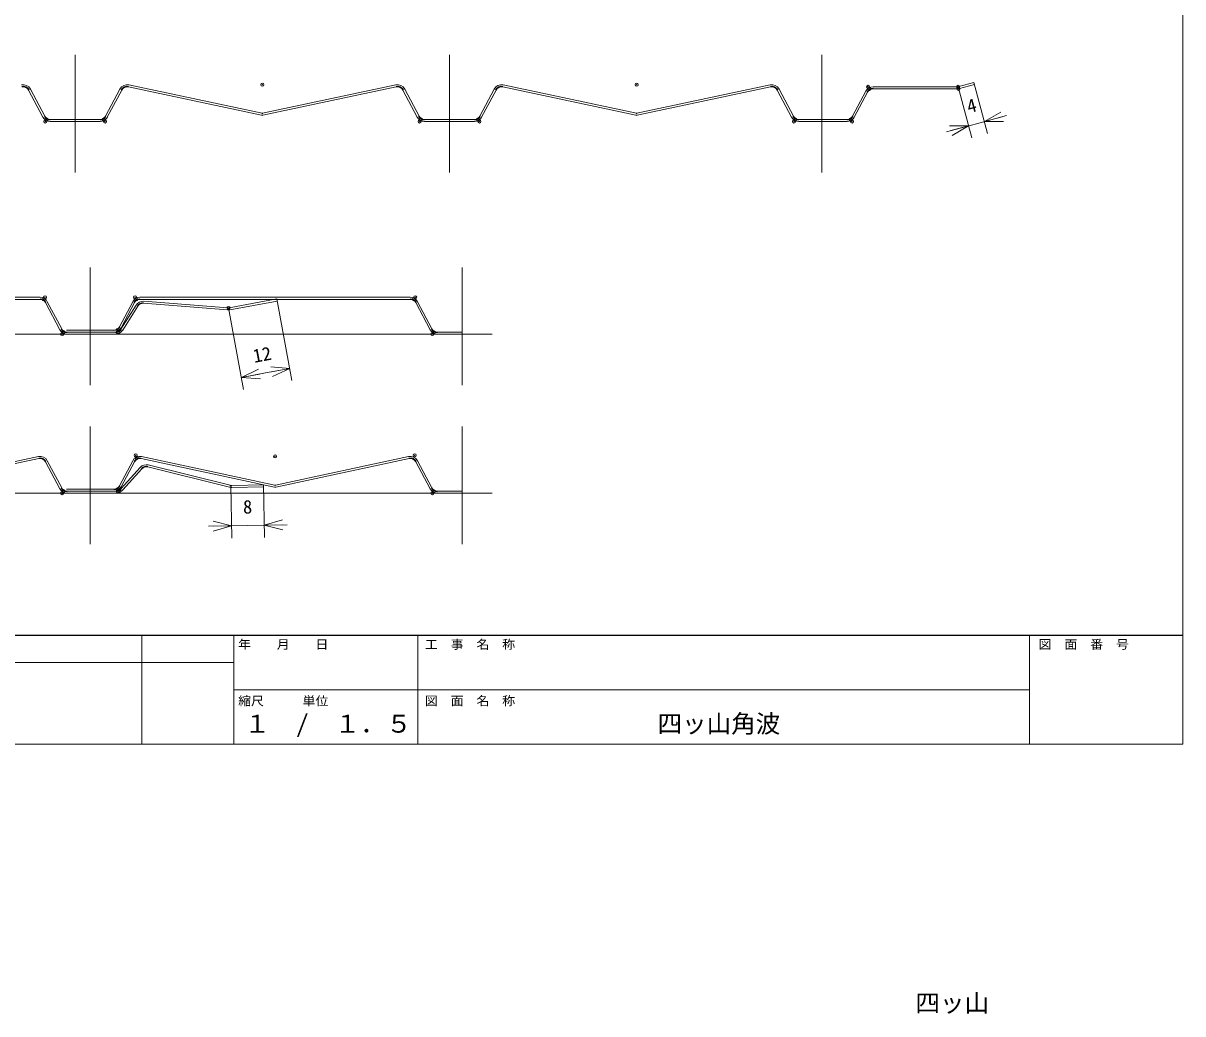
# Model space of a CAD drawing. Units: millimetres on the paper, with parts at other scales. Extents: x -208 to 189, y -184 to 139.
# Drawn here: x 0.2 to 189.2, y -183.5 to -22 of the extents above; entities that cross this region are included whole.
import ezdxf
from ezdxf.enums import TextEntityAlignment as Align

# ---------------------------------------------------------------- set-up
doc = ezdxf.new("R2010")
doc.units = ezdxf.units.MM
doc.header["$PDMODE"] = 32
doc.header["$PDSIZE"] = 0.5
for name, color, linetype, lineweight in [('0-0_寸法', 7, 'Continuous', 18), ('0-1_通り', 7, 'Continuous', 18), ('1-1', 7, 'Continuous', 18), ('F-F', 5, 'Continuous', 18)]:
    doc.layers.add(name, color=color, linetype=linetype, lineweight=lineweight)
doc.styles.add('ＭＳ ゴシック', font='')
doc.styles.get('ＭＳ ゴシック').set_extended_font_data('MS Gothic')

# ---------------------------------------------------------------- blocks, each defined once
blk = doc.blocks.new('_OPEN30')
at = {"layer": '0-0_寸法'}
blk.add_line((0, 0), (-0.5, 0), dxfattribs=at)
blk.add_lwpolyline([(-0.5, 0.134), (0, 0), (-0.5, -0.134)], dxfattribs=at)
blk = doc.blocks.new('D45')
at = {"layer": '0-1_通り', "color": 3}
for p, q in [((266.3062, 65.9223), (267.9742, 59.6974)), ((268.2381, 66.4399), (269.906, 60.2151)), ((272.2345, 62.3919), (268.5519, 61.4051)), ((264.8693, 60.4184), (268.5519, 61.4051))]:
    blk.add_line(p, q, dxfattribs=at)
at = {"layer": '0-1_通り', "xscale": 4.5, "yscale": 4.5}
for p, rotation in [((269.5178, 61.664), 195), ((267.5859, 61.1463), 15)]:
    blk.add_blockref('_OPEN30', p, dxfattribs=dict(at, rotation=rotation))
at = {"layer": '0-1_通り', "style": 'ＭＳ ゴシック'}
blk.add_text('4', height=1.65, rotation=15, dxfattribs=at).set_placement((267.759, 62.191), align=Align.BOTTOM_LEFT)
blk = doc.blocks.new('BLOCK004')
at = {"layer": '0-1_通り'}
for p, q in [((114.7036, 24.3813), (114.7036, 10.0033)), ((160.2036, 24.3813), (160.2036, 10.0033)), ((118.4149, 16.8782), (120.1719, 20.197)), ((118.6358, 16.7612), (120.3928, 20.08)), ((137.4951, 16.9879), (121.2122, 20.4626)), ((137.5473, 17.2324), (121.2644, 20.7071)), ((137.6099, 17.2324), (153.8928, 20.7071)), ((153.945, 20.4626), (137.6621, 16.9879)), ((156.5213, 16.7612), (154.7643, 20.08)), ((156.7423, 16.8782), (154.9853, 20.197)), ((164.0258, 16.8021), (166.3446, 19.3867)), ((164.2119, 16.6352), (166.5307, 19.2198)), ((167.2704, 19.4466), (177.2637, 16.955)), ((167.3309, 19.6892), (177.3242, 17.1976)), ((177.5187, 17.1755), (181.4194, 17.2435)), ((181.4237, 16.9936), (181.4194, 17.2435)), ((114.7036, 16.4791), (117.752, 16.4791)), ((114.7036, 16.2291), (117.752, 16.2291)), ((160.2036, 16.4791), (157.4051, 16.4791)), ((157.4051, 16.2291), (160.2036, 16.2291)), ((160.2036, 16.2291), (160.2036, 16.4791)), ((160.2036, 16.4791), (163.302, 16.4791)), ((160.2036, 16.2291), (163.302, 16.2291)), ((163.302, 16.4791), (163.4013, 16.4791)), ((163.302, 16.2291), (163.4013, 16.2291)), ((163.9595, 16.7282), (164.0258, 16.8021)), ((164.1456, 16.5613), (164.2119, 16.6352)), ((177.523, 16.9255), (181.4237, 16.9936))]:
    blk.add_line(p, q, dxfattribs=at)
for centre, radius, start, end in [((121.0557, 19.7291), 1, 77.9541, 152.10273), ((121.0557, 19.7291), 0.8125, 77.9541, 152.10273), ((121.0557, 19.7291), 0.75, 77.9541, 152.10273), ((154.1015, 19.7291), 1, 27.89727, 102.0459), ((154.1015, 19.7291), 0.8125, 27.89727, 102.0459), ((154.1015, 19.7291), 0.75, 27.89727, 102.0459), ((167.089, 18.7189), 1, 76, 138.10273), ((167.089, 18.7189), 0.8125, 76, 138.10273), ((167.089, 18.7189), 0.75, 76, 138.10273), ((137.5786, 17.3791), 0.2125, 257.9541, 282.0459), ((137.5786, 17.3791), 0.15, 257.9541, 282.0459), ((177.5056, 17.9253), 0.8125, 256, 271), ((177.5056, 17.9253), 0.75, 256, 271), ((117.752, 17.2291), 0.75, 270, 332.10273), ((117.752, 17.2291), 0.8125, 270, 332.10273), ((117.752, 17.2291), 1, 270, 332.10273), ((137.5786, 17.3791), 0.4, 257.9541, 282.0459), ((157.4051, 17.2291), 1, 207.89727, 270), ((157.4051, 17.2291), 0.8125, 207.89727, 270), ((157.4051, 17.2291), 0.75, 207.89727, 270), ((163.4013, 17.2291), 0.75, 270, 318.10273), ((163.4013, 17.2291), 0.8125, 270, 318.10273), ((163.4013, 17.2291), 1, 270, 318.10273), ((177.5056, 17.9253), 1, 256, 271)]:
    blk.add_arc(centre, radius, start, end, dxfattribs=at)
for p in [(137.5786, 20.7291), (118.2036, 16.4791), (118.3541, 16.2291), (156.8031, 16.2291), (156.9536, 16.4791)]:
    blk.add_point(p, dxfattribs=at)
blk = doc.blocks.new('BLOCK005')
at = {"layer": '0-1_通り', "color": 8}
for p, q in [((160.2036, 24.3813), (160.2036, 10.0033)), ((205.7036, 24.3813), (205.7036, 10.0033)), ((163.7972, 17.1282), (165.4219, 20.197)), ((164.0182, 17.0112), (165.6428, 20.08)), ((182.7451, 16.9879), (166.4622, 20.4626)), ((182.7973, 17.2324), (166.5144, 20.7071)), ((182.8599, 17.2324), (199.1428, 20.7071)), ((199.195, 20.4626), (182.9121, 16.9879)), ((201.7713, 16.7612), (200.0143, 20.08)), ((201.9923, 16.8782), (200.2353, 20.197)), ((157.3106, 16.7291), (163.1344, 16.7291)), ((163.1344, 16.4791), (157.3106, 16.4791)), ((202.6551, 16.4791), (205.7036, 16.4791)), ((205.7036, 16.2291), (202.6551, 16.2291))]:
    blk.add_line(p, q, dxfattribs=at)
for centre, radius, start, end in [((166.3057, 19.7291), 1, 77.9541, 152.10273), ((166.3057, 19.7291), 0.8125, 77.9541, 152.10273), ((166.3057, 19.7291), 0.75, 77.9541, 152.10273), ((199.3515, 19.7291), 1, 27.89727, 102.0459), ((199.3515, 19.7291), 0.8125, 27.89727, 102.0459), ((199.3515, 19.7291), 0.75, 27.89727, 102.0459), ((163.1344, 17.4791), 0.75, 270, 332.10273), ((163.1344, 17.4791), 0.8125, 270, 332.10273), ((163.1344, 17.4791), 1, 270, 332.10273), ((182.8286, 17.3791), 0.2125, 257.9541, 282.0459), ((182.8286, 17.3791), 0.15, 257.9541, 282.0459), ((182.8286, 17.3791), 0.4, 257.9541, 282.0459), ((202.6551, 17.2291), 1, 207.89727, 270), ((202.6551, 17.2291), 0.8125, 207.89727, 270), ((202.6551, 17.2291), 0.75, 207.89727, 270)]:
    blk.add_arc(centre, radius, start, end, dxfattribs=at)
for p in [(165.7754, 20.8647), (165.908, 20.5808), (182.8286, 20.7291), (199.8818, 20.8647), (163.5859, 16.7291), (163.6041, 16.4791), (202.0531, 16.2291), (202.2036, 16.4791)]:
    blk.add_point(p, dxfattribs=at)
blk = doc.blocks.new('D47')
at = {"layer": '0-1_通り', "color": 3}
for p, q in [((177.42, 17.1737), (177.5321, 10.7491)), ((181.4194, 17.2435), (181.5315, 10.8189)), ((174.6939, 12.1998), (179.5056, 12.2837)), ((184.3174, 12.3677), (179.5056, 12.2837))]:
    blk.add_line(p, q, dxfattribs=at)
at = {"layer": '0-1_通り', "xscale": 4.5, "yscale": 4.5}
for p, rotation in [((177.5059, 12.2488), 1), ((181.5053, 12.3187), 181)]:
    blk.add_blockref('_OPEN30', p, dxfattribs=dict(at, rotation=rotation))
at = {"layer": '0-1_通り', "style": 'ＭＳ ゴシック'}
blk.add_text('8', height=1.65, rotation=1, dxfattribs=at).set_placement((178.9264, 13.2381), align=Align.BOTTOM_LEFT)
blk = doc.blocks.new('BLOCK008')
at = {"layer": '0-1_通り'}
for p, q in [((114.7036, 43.8306), (114.7036, 29.4526)), ((160.2036, 43.8306), (160.2036, 29.4526)), ((154.1015, 40.1783), (121.0557, 40.1783)), ((121.0557, 39.9283), (154.1015, 39.9283)), ((166.7675, 39.6964), (177.035, 38.8884)), ((177.2305, 38.8986), (183.0329, 39.974)), ((177.276, 38.6528), (183.0785, 39.7282)), ((183.0785, 39.7282), (183.0329, 39.974)), ((118.4149, 36.3274), (120.1719, 39.6462)), ((118.6358, 36.2104), (120.3928, 39.5292)), ((156.5213, 36.2104), (154.7643, 39.5292)), ((156.7423, 36.3274), (154.9853, 39.6462)), ((163.9843, 36.3034), (165.8447, 39.2353)), ((164.1954, 36.1695), (166.0558, 39.1013)), ((166.7479, 39.4472), (177.0153, 38.6391)), ((114.7036, 35.9283), (117.752, 35.9283)), ((114.7036, 35.6783), (117.752, 35.6783)), ((160.2036, 35.9283), (157.4051, 35.9283)), ((157.4051, 35.6783), (160.2036, 35.6783)), ((160.2036, 35.6783), (160.2036, 35.9283)), ((160.2036, 35.9283), (163.302, 35.9283)), ((160.2036, 35.6783), (163.302, 35.6783)), ((163.302, 35.9283), (163.3339, 35.9283)), ((163.302, 35.6783), (163.3339, 35.6783)), ((163.9672, 36.2765), (163.9843, 36.3034)), ((164.1783, 36.1425), (164.1954, 36.1695))]:
    blk.add_line(p, q, dxfattribs=at)
for centre, radius, start, end in [((121.0557, 39.1783), 1, 90, 152.10273), ((121.0557, 39.1783), 0.8125, 90, 152.10273), ((121.0557, 39.1783), 0.75, 90, 152.10273), ((154.1015, 39.1783), 1, 27.89727, 90), ((154.1015, 39.1783), 0.8125, 27.89727, 90), ((154.1015, 39.1783), 0.75, 27.89727, 90), ((166.6891, 38.6995), 1, 85.5, 147.60273), ((166.6891, 38.6995), 0.8125, 85.5, 147.60273), ((166.6891, 38.6995), 0.75, 85.5, 147.60273), ((177.0938, 39.636), 1, 265.5, 280.5), ((177.0938, 39.636), 0.8125, 265.5, 280.5), ((177.0938, 39.636), 0.75, 265.5, 280.5), ((117.752, 36.6783), 0.75, 270, 332.10273), ((117.752, 36.6783), 0.8125, 270, 332.10273), ((117.752, 36.6783), 1, 270, 332.10273), ((157.4051, 36.6783), 1, 207.89727, 270), ((157.4051, 36.6783), 0.8125, 207.89727, 270), ((157.4051, 36.6783), 0.75, 207.89727, 270), ((163.3339, 36.6783), 0.75, 270, 327.60273), ((163.3339, 36.6783), 0.8125, 270, 327.60273), ((163.3339, 36.6783), 1, 270, 327.60273)]:
    blk.add_arc(centre, radius, start, end, dxfattribs=at)
for p in [(120.4536, 40.1783), (120.6041, 39.9283), (154.5531, 39.9283), (154.7036, 40.1783), (118.2036, 35.9283), (118.3541, 35.6783), (156.8031, 35.6783), (156.9536, 35.9283)]:
    blk.add_point(p, dxfattribs=at)
blk = doc.blocks.new('BLOCK009')
at = {"layer": '0-1_通り', "color": 8}
for p, q in [((160.2036, 43.8306), (160.2036, 29.4526)), ((205.7036, 43.8306), (205.7036, 29.4526)), ((199.3515, 40.1783), (166.3057, 40.1783)), ((166.3057, 39.9283), (199.3515, 39.9283)), ((163.7972, 36.5774), (165.4219, 39.6462)), ((164.0182, 36.4604), (165.6428, 39.5292)), ((201.7713, 36.2104), (200.0143, 39.5292)), ((201.9923, 36.3274), (200.2353, 39.6462)), ((157.3106, 36.1783), (163.1344, 36.1783)), ((163.1344, 35.9283), (157.3106, 35.9283)), ((202.6551, 35.9283), (205.7036, 35.9283)), ((205.7036, 35.6783), (202.6551, 35.6783))]:
    blk.add_line(p, q, dxfattribs=at)
for centre, radius, start, end in [((166.3057, 39.1783), 1, 90, 152.10273), ((166.3057, 39.1783), 0.8125, 90, 152.10273), ((166.3057, 39.1783), 0.75, 90, 152.10273), ((199.3515, 39.1783), 1, 27.89727, 90), ((199.3515, 39.1783), 0.8125, 27.89727, 90), ((199.3515, 39.1783), 0.75, 27.89727, 90), ((163.1344, 36.9283), 0.75, 270, 332.10273), ((163.1344, 36.9283), 0.8125, 270, 332.10273), ((163.1344, 36.9283), 1, 270, 332.10273), ((202.6551, 36.6783), 1, 207.89727, 270), ((202.6551, 36.6783), 0.8125, 207.89727, 270), ((202.6551, 36.6783), 0.75, 207.89727, 270)]:
    blk.add_arc(centre, radius, start, end, dxfattribs=at)
for p in [(165.7036, 40.1783), (165.8541, 39.9283), (199.8031, 39.9283), (199.9536, 40.1783), (163.5859, 36.1783), (163.6041, 35.9283), (202.0531, 35.6783), (202.2036, 35.9283)]:
    blk.add_point(p, dxfattribs=at)
blk = doc.blocks.new('D49')
at = {"layer": '0-1_通り', "color": 3}
for p, q in [((183.0329, 39.974), (184.88, 30.0082)), ((177.1334, 38.8806), (178.9805, 28.9147)), ((184.6066, 31.483), (181.6569, 30.9363)), ((178.7071, 30.3896), (181.6569, 30.9363))]:
    blk.add_line(p, q, dxfattribs=at)
at = {"layer": '0-1_通り', "xscale": 4.5, "yscale": 4.5}
for p, rotation in [((178.7071, 30.3896), 190.5), ((184.6066, 31.483), 10.5)]:
    blk.add_blockref('_OPEN30', p, dxfattribs=dict(at, rotation=rotation))
at = {"layer": '0-1_通り', "style": 'ＭＳ ゴシック'}
blk.add_text('12', height=1.65, rotation=10.5, dxfattribs=at).set_placement((180.375, 31.6795), align=Align.BOTTOM_LEFT)

msp = doc.modelspace()

# ---------------------------------------------------------------- linework, layer by layer
at = {"layer": '1-1', "color": 3}
for p, q in [((8.655, -27.2), (8.655, -46.37)), ((69.655, -27.2), (69.655, -46.37)), ((130.322, -27.2), (130.322, -46.37))]:
    msp.add_line(p, q, dxfattribs=at)
at = {"layer": '1-1'}
for p, q in [((39.113, -36.732), (17.403, -32.099)), ((39.197, -36.732), (60.907, -32.099)), ((100.113, -36.732), (78.403, -32.099)), ((100.197, -36.732), (121.907, -32.099)), ((152.673, -32.369), (155.121, -31.713)), ((152.759, -32.691), (155.207, -32.035)), ((3.412, -37.36), (1.07, -32.935)), ((3.707, -37.204), (1.364, -32.779)), ((13.604, -37.204), (15.946, -32.779)), ((13.898, -37.36), (16.241, -32.935)), ((39.044, -37.058), (17.333, -32.425)), ((60.977, -32.425), (39.266, -37.058)), ((64.412, -37.36), (62.07, -32.935)), ((64.707, -37.204), (62.364, -32.779)), ((74.604, -37.204), (76.946, -32.779)), ((74.898, -37.36), (77.241, -32.935)), ((100.044, -37.058), (78.333, -32.425)), ((121.977, -32.425), (100.266, -37.058)), ((125.412, -37.36), (123.07, -32.935)), ((125.707, -37.204), (123.364, -32.779)), ((135.337, -37.204), (137.503, -33.112)), ((135.631, -37.36), (137.798, -33.268)), ((152.414, -32.403), (138.681, -32.403)), ((152.414, -32.736), (138.681, -32.736)), ((4.591, -37.736), (8.655, -37.736)), ((8.655, -37.736), (12.72, -37.736)), ((65.591, -37.736), (69.655, -37.736)), ((69.655, -37.736), (73.72, -37.736)), ((134.453, -37.736), (126.591, -37.736)), ((8.655, -38.069), (4.591, -38.069)), ((8.655, -38.069), (12.72, -38.069)), ((69.655, -38.069), (65.591, -38.069)), ((69.655, -38.069), (73.72, -38.069)), ((126.591, -38.069), (134.453, -38.069))]:
    msp.add_line(p, q, dxfattribs=at)
at = {"layer": '1-1', "color": 1}
for p, q in [((76.636, -72.728), (-54.769, -72.728)), ((76.636, -98.66), (-54.769, -98.66))]:
    msp.add_line(p, q, dxfattribs=at)
at = {"layer": '1-1'}
for centre, radius, start, end in [((0.186, -33.403), 1.333, 27.89727, 102.0459), ((17.125, -33.403), 1.333, 77.9541, 152.10273), ((61.186, -33.403), 1.333, 27.89727, 102.0459), ((78.125, -33.403), 1.333, 77.9541, 152.10273), ((122.186, -33.403), 1.333, 27.89727, 102.0459), ((0.186, -33.403), 1, 27.89727, 102.0459), ((17.125, -33.403), 1, 77.9541, 152.10273), ((61.186, -33.403), 1, 27.89727, 102.0459), ((78.125, -33.403), 1, 77.9541, 152.10273), ((122.186, -33.403), 1, 27.89727, 102.0459), ((138.681, -33.736), 1.333, 90, 152.10273), ((138.681, -33.736), 1, 90, 152.10273), ((152.414, -31.403), 1, 270, 285), ((152.414, -31.403), 1.333, 270, 285), ((4.591, -36.736), 1.333, 207.89727, 270), ((4.591, -36.736), 1, 207.89727, 270), ((12.72, -36.736), 1, 270, 332.10273), ((12.72, -36.736), 1.333, 270, 332.10273), ((39.155, -36.536), 0.533, 257.9541, 282.0459), ((39.155, -36.536), 0.2, 257.9541, 282.0459), ((65.591, -36.736), 1.333, 207.89727, 270), ((65.591, -36.736), 1, 207.89727, 270), ((73.72, -36.736), 1, 270, 332.10273), ((73.72, -36.736), 1.333, 270, 332.10273), ((100.155, -36.536), 0.533, 257.9541, 282.0459), ((100.155, -36.536), 0.2, 257.9541, 282.0459), ((126.591, -36.736), 1.333, 207.89727, 270), ((126.591, -36.736), 1, 207.89727, 270), ((134.453, -36.736), 1, 270, 332.10273), ((134.453, -36.736), 1.333, 270, 332.10273)]:
    msp.add_arc(centre, radius, start, end, dxfattribs=at)
at = {"layer": '1-1', "color": 1}
for centre, radius, start, end in [((0.186, -33.403), 1.083, 27.89727, 102.0459), ((17.125, -33.403), 1.083, 77.9541, 152.10273), ((61.186, -33.403), 1.083, 27.89727, 102.0459), ((78.125, -33.403), 1.083, 77.9541, 152.10273), ((122.186, -33.403), 1.083, 27.89727, 102.0459), ((138.681, -33.736), 1.083, 90, 152.10273), ((152.414, -31.403), 1.083, 270, 285), ((4.591, -36.736), 1.083, 207.89727, 270), ((12.72, -36.736), 1.083, 270, 332.10273), ((39.155, -36.536), 0.283, 257.9541, 282.0459), ((65.591, -36.736), 1.083, 207.89727, 270), ((73.72, -36.736), 1.083, 270, 332.10273), ((100.155, -36.536), 0.283, 257.9541, 282.0459), ((126.591, -36.736), 1.083, 207.89727, 270), ((134.453, -36.736), 1.083, 270, 332.10273)]:
    msp.add_arc(centre, radius, start, end, dxfattribs=at)
for p in [(39.155, -32.069), (100.155, -32.069), (33.648, -68.458)]:
    msp.add_point(p, dxfattribs=at)
at = {"layer": '1-1'}
for p in [(137.879, -32.403), (138.079, -32.736), (152.545, -32.403), (152.589, -32.736), (3.989, -37.736), (13.322, -37.736), (64.989, -37.736), (74.322, -37.736), (125.989, -37.736), (135.055, -37.736), (3.788, -38.069), (13.523, -38.069), (64.788, -38.069), (74.523, -38.069), (125.788, -38.069), (135.256, -38.069)]:
    msp.add_point(p, dxfattribs=at)
at = {"layer": 'F-F', "color": 7}
for p, q in [((189.153, 139.449), (189.153, -139.581)), ((-208.437, -121.821), (189.163, -121.821)), ((-208.437, -121.831), (189.163, -121.831)), ((19.501, -121.831), (19.501, -139.581)), ((34.501, -139.581), (34.501, -121.831)), ((64.501, -121.831), (64.501, -139.581)), ((164.163, -139.581), (164.163, -121.831)), ((34.501, -126.268), (-9.637, -126.268)), ((164.163, -130.706), (34.501, -130.72))]:
    msp.add_line(p, q, dxfattribs=at)
msp.add_lwpolyline([(189.163, 139.449), (189.163, -139.581), (-208.437, -139.581)], dxfattribs=at)

# ---------------------------------------------------------------- block references
at = {"layer": '1-1', "xscale": 1.333333, "yscale": 1.333333}
for name in ['D45', 'BLOCK008', 'BLOCK009', 'D49', 'BLOCK004', 'BLOCK005', 'D47']:
    msp.add_blockref(name, (-202.53, -120.299), dxfattribs=at)

# ---------------------------------------------------------------- texts
at = {"layer": '1-1', "style": 'ＭＳ ゴシック', "width": 1.05}
msp.add_text('１\u3000/\u3000１．５', height=2.933, dxfattribs=at).set_placement((36.226, -138.581), align=Align.BOTTOM_LEFT)
at = {"layer": '1-1', "style": 'ＭＳ ゴシック'}
for s, p in [('四ッ山角波', (103.56, -138.581)), ('四ッ山', (145.58, -184.107))]:
    msp.add_text(s, height=2.933, dxfattribs=at).set_placement(p, align=Align.BOTTOM_LEFT)
at = {"layer": 'F-F', "color": 7, "style": 'ＭＳ ゴシック', "width": 1.05}
for s, p in [('年\u3000\u3000月\u3000\u3000日', (35.216, -124.472)), ('工\u3000事\u3000名\u3000称', (65.65, -124.472)), ('図\u3000面\u3000番\u3000号', (165.673, -124.472)), ('縮尺\u3000\u3000\u3000単位', (35.216, -133.695)), ('図\u3000面\u3000名\u3000称', (65.65, -133.674))]:
    msp.add_text(s, height=1.466, dxfattribs=at).set_placement(p, align=Align.BOTTOM_LEFT)

doc.saveas('drawing.dxf')
